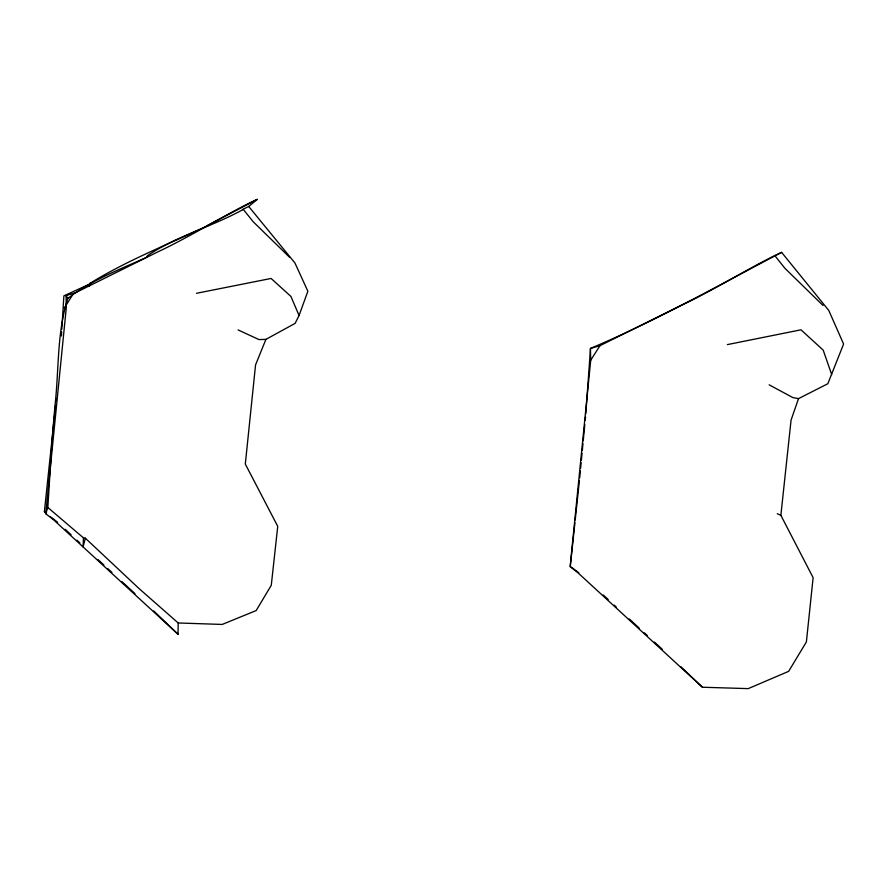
<?xml version="1.0" encoding="UTF-8"?>
<svg xmlns="http://www.w3.org/2000/svg" width="888" height="888" viewBox="0 0 888 888"><rect width="100%" height="100%" fill="white"/><g stroke="black" fill="none" stroke-linecap="round" stroke-linejoin="round"><path stroke-width="1.33" d="M242.413 209.579L248.718 206.471L257.243 199.378L250.394 202.564C218.87 218.304 189.155 237.24 157.22 252.17L75.624 292.663L66.045 295.504L66.345 307.215L45.765 513.73L53.447 519.68L178.033 634.254L178.199 622.976L139.283 588.777L85.348 538.195L83.45 537.851L47.83 507.503C50.15 471.528 52.026 435.575 55.6 399.667C58.841 366.011 57.376 330.78 67.821 298.39C91.264 280.386 119.525 269.441 146.376 257.453L147.652 255.555C177.256 235.62 212.188 226.695 243.29 209.413L253.291 221.845L289.788 257.476M83.45 537.851L83.072 546.964L85.348 538.195M61.427 335.997L61.683 331.846M61.849 329.082L63.869 295.871L90.876 283.516L90.01 283.361L89.377 286.047M585.814 413.642L590.509 348.385C656.288 320.679 718.436 285.359 781.618 252.37L828.804 310.489L843.6 344.033L827.827 383.727L798.512 398.634L792.806 397.558L769.152 384.815M781.618 252.37L774.769 255.555C743.245 271.295 713.53 290.232 681.596 305.161L599.999 345.654L590.42 348.485L590.72 360.206L570.14 566.711L577.822 572.671L702.408 687.234L748.24 688.622L788.655 671.339L806.382 641.957L813.13 577.677L780.863 515.34L791.064 420.113L798.512 398.634M579.698 477.777L580.352 470.94M580.608 468.209L581.14 462.737M581.396 460.006L582.051 453.169M582.317 450.427L582.972 443.589M583.227 440.859L584.804 424.442M45.921 513.32L44.4 511.577L55.567 405.45M585.192 420.346L585.525 416.994M570.296 566.311L574.925 522.732M575.213 520.002L579.409 480.508M56.088 401.376L56.432 398.656M45.765 513.73L47.83 507.503M238.051 329.903L259.007 339.593L265.912 339.371L295.094 323.399L299.067 315.484L307.87 291.253L294.927 262.959L248.718 206.471M265.912 339.371L255.555 364.913L245.31 464.047L277.733 526.34L271.284 585.281L256.188 610.556L222.2 624.442L178.199 622.976M64.269 308.103L73.427 293.551M590.72 360.206L599.999 345.654M90.01 283.361C127.872 259.884 169.863 243.712 210.056 224.609M206.549 225.941L257.243 199.378M66.134 295.404L69.963 293.784M727.361 344.611L800.998 329.814L823.187 350.127L831.69 374.536M196.492 293.295L271.095 278.455L290.92 296.448L299.067 315.484M777.266 513.697L780.863 515.34M44.4 511.577L46.587 513.02M571.35 567.121L578.765 572.782M50.161 516.561L57.565 522.211M662.404 649.394L654.367 642.035M614.207 605.083L616.216 606.937M629.27 618.936L639.305 628.182M644.322 632.8L647.341 635.564M97.869 559.484L103.885 565.023M107.903 568.72L111.921 572.416M121.956 581.651L135.009 593.661M603.285 595.004L608.18 599.544M65.201 529.292L71.073 534.743M76.956 540.193L79.887 542.923M702.408 687.234L680.741 666.622M178.033 634.254L153.724 610.944M823.054 305.505L784.881 268.276L774.769 255.555M66.045 295.504L67.821 298.39"/></g></svg>
